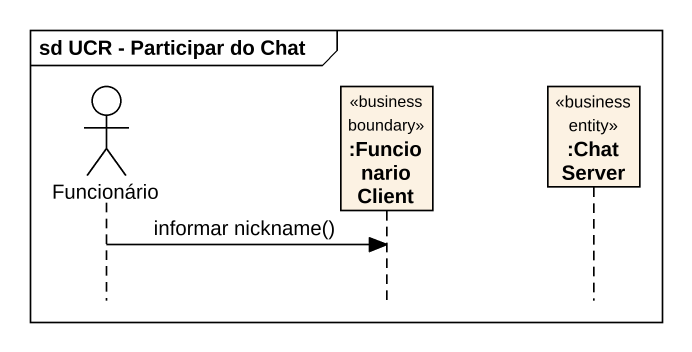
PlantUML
@startuml
mainframe sd UCR - Participar do Chat
hide footbox
actor Funcionário
participant ":FuncionarioClient" as FuncionarioClient <<business boundary>>
participant ":ChatServer" as ChatServer <<business entity>>

Funcionário -> FuncionarioClient : informar nickname()
@enduml
